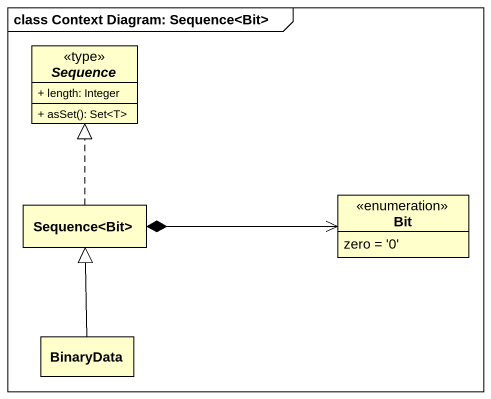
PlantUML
@startuml
mainframe class Context Diagram: Sequence<Bit>
hide circle
hide empty members
skinparam classAttributeIconSize 0
abstract class Sequence <<type>> {
  + length: Integer
  + asSet(): Set<T>
}
class "Sequence<Bit>" as Sequence_Bit
enum Bit {
  zero = '0'
}
class BinaryData
Sequence_Bit .up.|> Sequence
Sequence_Bit *-right-> Bit
BinaryData -up-|> Sequence_Bit
@enduml
